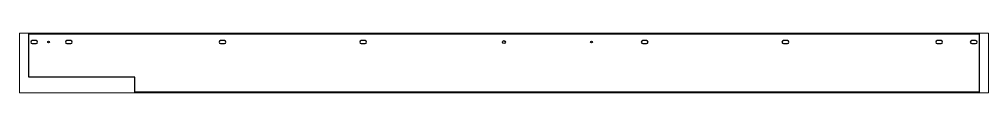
# Paper-space layout 'Layout1' of a CAD drawing. Header units: millimetres. Extents: x 0 to 257, y 90 to 105.
# The model-space entities are those that its viewports show. They can reach past a viewport. Long polylines and large blocks are cut down to what shows.
import ezdxf

# ---------------------------------------------------------------- set-up
doc = ezdxf.new("R2010")
doc.units = ezdxf.units.MM
doc.header["$LTSCALE"] = 25
doc.layers.add('3_Pezzi', color=7, linetype='Continuous')
doc.layers.add('5_Bulloni', color=7, linetype='Continuous')

msp = doc.modelspace()

# ---------------------------------------------------------------- linework, layer by layer
at = {"layer": '3_Pezzi', "color": 3, "linetype": 'Continuous'}
for p, q in [((0, -52), (0, 107.5)), ((0, 107.5), (3511.8, 107.5)), ((3511.8, 107.5), (3511.8, -107.5)), ((391.8, -52), (0, -52)), ((391.8, -107.5), (391.8, -52)), ((3511.8, -107.5), (391.8, -107.5))]:
    msp.add_line(p, q, dxfattribs=at)
at = {"layer": '5_Bulloni', "color": 4, "linetype": 'Continuous'}
for p, q in [((27.1, 82.7), (12.6, 82.7)), ((12.6, 72.2), (27.1, 72.2)), ((155.1, 82.7), (140.6, 82.7)), ((140.6, 72.2), (155.1, 72.2)), ((723.1, 82.7), (708.6, 82.7)), ((708.6, 72.2), (723.1, 72.2)), ((1243.1, 82.7), (1228.6, 82.7)), ((1228.6, 72.2), (1243.1, 72.2)), ((2283.1, 82.7), (2268.6, 82.7)), ((2268.6, 72.2), (2283.1, 72.2)), ((2803.1, 82.7), (2788.6, 82.7)), ((2788.6, 72.2), (2803.1, 72.2)), ((3371.1, 82.7), (3356.6, 82.7)), ((3356.6, 72.2), (3371.1, 72.2)), ((3499.1, 82.7), (3484.6, 82.7)), ((3484.6, 72.2), (3499.1, 72.2))]:
    msp.add_line(p, q, dxfattribs=at)
at = {"layer": '5_Bulloni', "color": 2, "linetype": 'Continuous'}
for centre, radius in [((72.8, 77.5), 3.25), ((1755.8, 77.5), 5.25), ((2079.3, 77.5), 3.25)]:
    msp.add_circle(centre, radius, dxfattribs=at)
at = {"layer": '5_Bulloni', "color": 4, "linetype": 'Continuous'}
for centre, start, end in [((12.6, 77.5), 90, 270), ((27.1, 77.5), 270, 90), ((140.6, 77.5), 90, 270), ((155.1, 77.5), 270, 90), ((708.6, 77.5), 90, 270), ((723.1, 77.5), 270, 90), ((1228.6, 77.5), 90, 270), ((1243.1, 77.5), 270, 90), ((2268.6, 77.5), 90, 270), ((2283.1, 77.5), 270, 90), ((2788.6, 77.5), 90, 270), ((2803.1, 77.5), 270, 90), ((3356.6, 77.5), 90, 270), ((3371.1, 77.5), 270, 90), ((3484.6, 77.5), 90, 270), ((3499.1, 77.5), 270, 90)]:
    msp.add_arc(centre, 5.25, start, end, dxfattribs=at)

psp = doc.layouts.get("Layout1")

# ---------------------------------------------------------------- viewports
at = {"layer": '0'}
psp.add_viewport(center=(128.5, 97.5), size=(257, 15.73388), view_center_point=(1755.92, 0), view_height=219.29996, dxfattribs=at)

doc.saveas('drawing.dxf')
